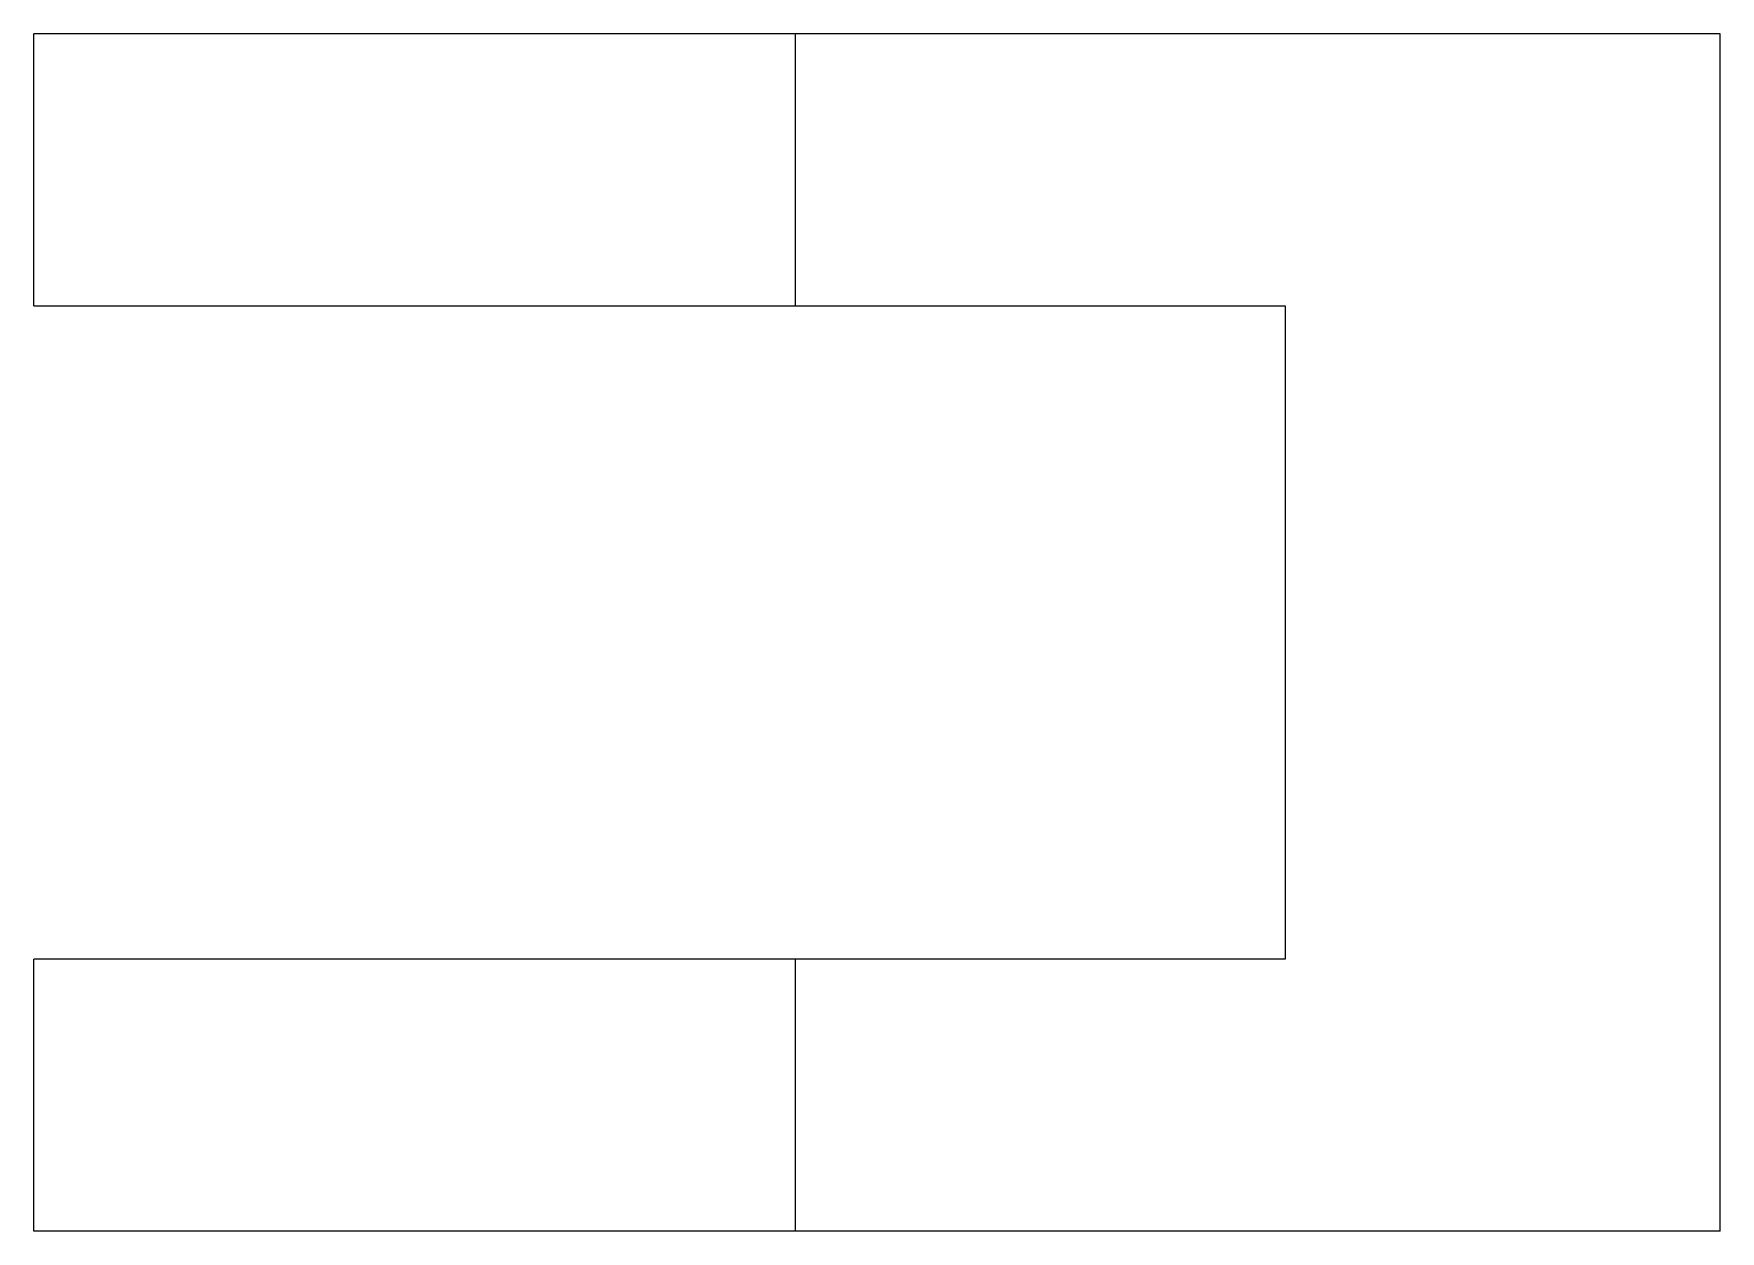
# Model space of a CAD drawing. Header units: metres. Extents: x -3 to 28, y -22 to 0.
import ezdxf

# ---------------------------------------------------------------- set-up
doc = ezdxf.new("R2010")
doc.units = ezdxf.units.M

msp = doc.modelspace()

# ---------------------------------------------------------------- linework, layer by layer
for points in [[(-3, -5), (-3, -4.9), (-3, -4.8), (-3, -4.7), (-3, -4.6), (-3, -4.5), (-3, -4.4), (-3, -4.3), (-3, -4.2), (-3, -4.1), (-3, -4), (-3, -3.9), (-3, -3.8), (-3, -3.7), (-3, -3.6), (-3, -3.5), (-3, -3.4), (-3, -3.3), (-3, -3.2), (-3, -3.1), (-3, -3), (-3, -2.9), (-3, -2.8), (-3, -2.7), (-3, -2.6), (-3, -2.5), (-3, -2.4), (-3, -2.3), (-3, -2.2), (-3, -2.1), (-3, -2), (-3, -1.9), (-3, -1.8), (-3, -1.7), (-3, -1.6), (-3, -1.5), (-3, -1.4), (-3, -1.3), (-3, -1.2), (-3, -1.1), (-3, -1), (-3, -0.9), (-3, -0.8), (-3, -0.7), (-3, -0.6), (-3, -0.5), (-3, -0.4), (-3, -0.3), (-3, -0.2), (-3, -0.1), (-3, 0)], [(11, 0), (10.951, 0), (10.902, 0), (10.853, 0), (10.762, 0), (10.617, 0), (10.472, 0), (10.327, 0), (10.107, 0), (9.873, 0), (9.64, 0), (9.384, 0), (9.074, 0), (8.763, 0), (8.453, 0), (8.099, 0), (7.727, 0), (7.356, 0), (6.978, 0), (6.564, 0), (6.149, 0), (5.735, 0), (5.308, 0), (4.872, 0), (4.436, 0), (4, 0), (3.564, 0), (3.128, 0), (2.692, 0), (2.265, 0), (1.851, 0), (1.436, 0), (1.022, 0), (0.644, 0), (0.273, 0), (-0.099, 0), (-0.453, 0), (-0.763, 0), (-1.074, 0), (-1.384, 0), (-1.64, 0), (-1.873, 0), (-2.107, 0), (-2.327, 0), (-2.472, 0), (-2.617, 0), (-2.762, 0), (-2.853, 0), (-2.902, 0), (-2.951, 0), (-3, 0)], [(11, -5), (11, -4.9), (11, -4.8), (11, -4.7), (11, -4.6), (11, -4.5), (11, -4.4), (11, -4.3), (11, -4.2), (11, -4.1), (11, -4), (11, -3.9), (11, -3.8), (11, -3.7), (11, -3.6), (11, -3.5), (11, -3.4), (11, -3.3), (11, -3.2), (11, -3.1), (11, -3), (11, -2.9), (11, -2.8), (11, -2.7), (11, -2.6), (11, -2.5), (11, -2.4), (11, -2.3), (11, -2.2), (11, -2.1), (11, -2), (11, -1.9), (11, -1.8), (11, -1.7), (11, -1.6), (11, -1.5), (11, -1.4), (11, -1.3), (11, -1.2), (11, -1.1), (11, -1), (11, -0.9), (11, -0.8), (11, -0.7), (11, -0.6), (11, -0.5), (11, -0.4), (11, -0.3), (11, -0.2), (11, -0.1), (11, 0)], [(28, 0), (27.66, 0), (27.32, 0), (26.98, 0), (26.64, 0), (26.3, 0), (25.96, 0), (25.62, 0), (25.28, 0), (24.94, 0), (24.6, 0), (24.26, 0), (23.92, 0), (23.58, 0), (23.24, 0), (22.9, 0), (22.56, 0), (22.22, 0), (21.88, 0), (21.54, 0), (21.2, 0), (20.86, 0), (20.52, 0), (20.18, 0), (19.84, 0), (19.5, 0), (19.16, 0), (18.82, 0), (18.48, 0), (18.14, 0), (17.8, 0), (17.46, 0), (17.12, 0), (16.78, 0), (16.44, 0), (16.1, 0), (15.76, 0), (15.42, 0), (15.08, 0), (14.74, 0), (14.4, 0), (14.06, 0), (13.72, 0), (13.38, 0), (13.04, 0), (12.7, 0), (12.36, 0), (12.02, 0), (11.68, 0), (11.34, 0), (11, 0)], [(28, -22), (28, -21.56), (28, -21.12), (28, -20.68), (28, -20.24), (28, -19.8), (28, -19.36), (28, -18.92), (28, -18.48), (28, -18.04), (28, -17.6), (28, -17.16), (28, -16.72), (28, -16.28), (28, -15.84), (28, -15.4), (28, -14.96), (28, -14.52), (28, -14.08), (28, -13.64), (28, -13.2), (28, -12.76), (28, -12.32), (28, -11.88), (28, -11.44), (28, -11), (28, -10.56), (28, -10.12), (28, -9.68), (28, -9.24), (28, -8.8), (28, -8.36), (28, -7.92), (28, -7.48), (28, -7.04), (28, -6.6), (28, -6.16), (28, -5.72), (28, -5.28), (28, -4.84), (28, -4.4), (28, -3.96), (28, -3.52), (28, -3.08), (28, -2.64), (28, -2.2), (28, -1.76), (28, -1.32), (28, -0.88), (28, -0.44), (28, 0)], [(-3, -5), (-2.951, -5), (-2.902, -5), (-2.853, -5), (-2.762, -5), (-2.617, -5), (-2.472, -5), (-2.327, -5), (-2.107, -5), (-1.873, -5), (-1.64, -5), (-1.384, -5), (-1.074, -5), (-0.763, -5), (-0.453, -5), (-0.099, -5), (0.273, -5), (0.644, -5), (1.022, -5), (1.436, -5), (1.851, -5), (2.265, -5), (2.692, -5), (3.128, -5), (3.564, -5), (4, -5), (4.436, -5), (4.872, -5), (5.308, -5), (5.735, -5), (6.149, -5), (6.564, -5), (6.978, -5), (7.356, -5), (7.727, -5), (8.099, -5), (8.453, -5), (8.763, -5), (9.074, -5), (9.384, -5), (9.64, -5), (9.873, -5), (10.107, -5), (10.327, -5), (10.472, -5), (10.617, -5), (10.762, -5), (10.853, -5), (10.902, -5), (10.951, -5), (11, -5)], [(11, -5), (11.18, -5), (11.36, -5), (11.54, -5), (11.72, -5), (11.9, -5), (12.08, -5), (12.26, -5), (12.44, -5), (12.62, -5), (12.8, -5), (12.98, -5), (13.16, -5), (13.34, -5), (13.52, -5), (13.7, -5), (13.88, -5), (14.06, -5), (14.24, -5), (14.42, -5), (14.6, -5), (14.78, -5), (14.96, -5), (15.14, -5), (15.32, -5), (15.5, -5), (15.68, -5), (15.86, -5), (16.04, -5), (16.22, -5), (16.4, -5), (16.58, -5), (16.76, -5), (16.94, -5), (17.12, -5), (17.3, -5), (17.48, -5), (17.66, -5), (17.84, -5), (18.02, -5), (18.2, -5), (18.38, -5), (18.56, -5), (18.74, -5), (18.92, -5), (19.1, -5), (19.28, -5), (19.46, -5), (19.64, -5), (19.82, -5), (20, -5)], [(20, -5), (20, -5.24), (20, -5.48), (20, -5.72), (20, -5.96), (20, -6.2), (20, -6.44), (20, -6.68), (20, -6.92), (20, -7.16), (20, -7.4), (20, -7.64), (20, -7.88), (20, -8.12), (20, -8.36), (20, -8.6), (20, -8.84), (20, -9.08), (20, -9.32), (20, -9.56), (20, -9.8), (20, -10.04), (20, -10.28), (20, -10.52), (20, -10.76), (20, -11), (20, -11.24), (20, -11.48), (20, -11.72), (20, -11.96), (20, -12.2), (20, -12.44), (20, -12.68), (20, -12.92), (20, -13.16), (20, -13.4), (20, -13.64), (20, -13.88), (20, -14.12), (20, -14.36), (20, -14.6), (20, -14.84), (20, -15.08), (20, -15.32), (20, -15.56), (20, -15.8), (20, -16.04), (20, -16.28), (20, -16.52), (20, -16.76), (20, -17)], [(11, -17), (10.951, -17), (10.902, -17), (10.853, -17), (10.762, -17), (10.617, -17), (10.472, -17), (10.327, -17), (10.107, -17), (9.873, -17), (9.64, -17), (9.384, -17), (9.074, -17), (8.763, -17), (8.453, -17), (8.099, -17), (7.727, -17), (7.356, -17), (6.978, -17), (6.564, -17), (6.149, -17), (5.735, -17), (5.308, -17), (4.872, -17), (4.436, -17), (4, -17), (3.564, -17), (3.128, -17), (2.692, -17), (2.265, -17), (1.851, -17), (1.436, -17), (1.022, -17), (0.644, -17), (0.273, -17), (-0.099, -17), (-0.453, -17), (-0.763, -17), (-1.074, -17), (-1.384, -17), (-1.64, -17), (-1.873, -17), (-2.107, -17), (-2.327, -17), (-2.472, -17), (-2.617, -17), (-2.762, -17), (-2.853, -17), (-2.902, -17), (-2.951, -17), (-3, -17)], [(-3, -22), (-3, -21.9), (-3, -21.8), (-3, -21.7), (-3, -21.6), (-3, -21.5), (-3, -21.4), (-3, -21.3), (-3, -21.2), (-3, -21.1), (-3, -21), (-3, -20.9), (-3, -20.8), (-3, -20.7), (-3, -20.6), (-3, -20.5), (-3, -20.4), (-3, -20.3), (-3, -20.2), (-3, -20.1), (-3, -20), (-3, -19.9), (-3, -19.8), (-3, -19.7), (-3, -19.6), (-3, -19.5), (-3, -19.4), (-3, -19.3), (-3, -19.2), (-3, -19.1), (-3, -19), (-3, -18.9), (-3, -18.8), (-3, -18.7), (-3, -18.6), (-3, -18.5), (-3, -18.4), (-3, -18.3), (-3, -18.2), (-3, -18.1), (-3, -18), (-3, -17.9), (-3, -17.8), (-3, -17.7), (-3, -17.6), (-3, -17.5), (-3, -17.4), (-3, -17.3), (-3, -17.2), (-3, -17.1), (-3, -17)], [(20, -17), (19.82, -17), (19.64, -17), (19.46, -17), (19.28, -17), (19.1, -17), (18.92, -17), (18.74, -17), (18.56, -17), (18.38, -17), (18.2, -17), (18.02, -17), (17.84, -17), (17.66, -17), (17.48, -17), (17.3, -17), (17.12, -17), (16.94, -17), (16.76, -17), (16.58, -17), (16.4, -17), (16.22, -17), (16.04, -17), (15.86, -17), (15.68, -17), (15.5, -17), (15.32, -17), (15.14, -17), (14.96, -17), (14.78, -17), (14.6, -17), (14.42, -17), (14.24, -17), (14.06, -17), (13.88, -17), (13.7, -17), (13.52, -17), (13.34, -17), (13.16, -17), (12.98, -17), (12.8, -17), (12.62, -17), (12.44, -17), (12.26, -17), (12.08, -17), (11.9, -17), (11.72, -17), (11.54, -17), (11.36, -17), (11.18, -17), (11, -17)], [(11, -22), (11, -21.9), (11, -21.8), (11, -21.7), (11, -21.6), (11, -21.5), (11, -21.4), (11, -21.3), (11, -21.2), (11, -21.1), (11, -21), (11, -20.9), (11, -20.8), (11, -20.7), (11, -20.6), (11, -20.5), (11, -20.4), (11, -20.3), (11, -20.2), (11, -20.1), (11, -20), (11, -19.9), (11, -19.8), (11, -19.7), (11, -19.6), (11, -19.5), (11, -19.4), (11, -19.3), (11, -19.2), (11, -19.1), (11, -19), (11, -18.9), (11, -18.8), (11, -18.7), (11, -18.6), (11, -18.5), (11, -18.4), (11, -18.3), (11, -18.2), (11, -18.1), (11, -18), (11, -17.9), (11, -17.8), (11, -17.7), (11, -17.6), (11, -17.5), (11, -17.4), (11, -17.3), (11, -17.2), (11, -17.1), (11, -17)], [(11, -22), (10.951, -22), (10.902, -22), (10.853, -22), (10.762, -22), (10.617, -22), (10.472, -22), (10.327, -22), (10.107, -22), (9.873, -22), (9.64, -22), (9.384, -22), (9.074, -22), (8.763, -22), (8.453, -22), (8.099, -22), (7.727, -22), (7.356, -22), (6.978, -22), (6.564, -22), (6.149, -22), (5.735, -22), (5.308, -22), (4.872, -22), (4.436, -22), (4, -22), (3.564, -22), (3.128, -22), (2.692, -22), (2.265, -22), (1.851, -22), (1.436, -22), (1.022, -22), (0.644, -22), (0.273, -22), (-0.099, -22), (-0.453, -22), (-0.763, -22), (-1.074, -22), (-1.384, -22), (-1.64, -22), (-1.873, -22), (-2.107, -22), (-2.327, -22), (-2.472, -22), (-2.617, -22), (-2.762, -22), (-2.853, -22), (-2.902, -22), (-2.951, -22), (-3, -22)], [(28, -22), (27.66, -22), (27.32, -22), (26.98, -22), (26.64, -22), (26.3, -22), (25.96, -22), (25.62, -22), (25.28, -22), (24.94, -22), (24.6, -22), (24.26, -22), (23.92, -22), (23.58, -22), (23.24, -22), (22.9, -22), (22.56, -22), (22.22, -22), (21.88, -22), (21.54, -22), (21.2, -22), (20.86, -22), (20.52, -22), (20.18, -22), (19.84, -22), (19.5, -22), (19.16, -22), (18.82, -22), (18.48, -22), (18.14, -22), (17.8, -22), (17.46, -22), (17.12, -22), (16.78, -22), (16.44, -22), (16.1, -22), (15.76, -22), (15.42, -22), (15.08, -22), (14.74, -22), (14.4, -22), (14.06, -22), (13.72, -22), (13.38, -22), (13.04, -22), (12.7, -22), (12.36, -22), (12.02, -22), (11.68, -22), (11.34, -22), (11, -22)]]:
    msp.add_lwpolyline(points)

doc.saveas('drawing.dxf')
